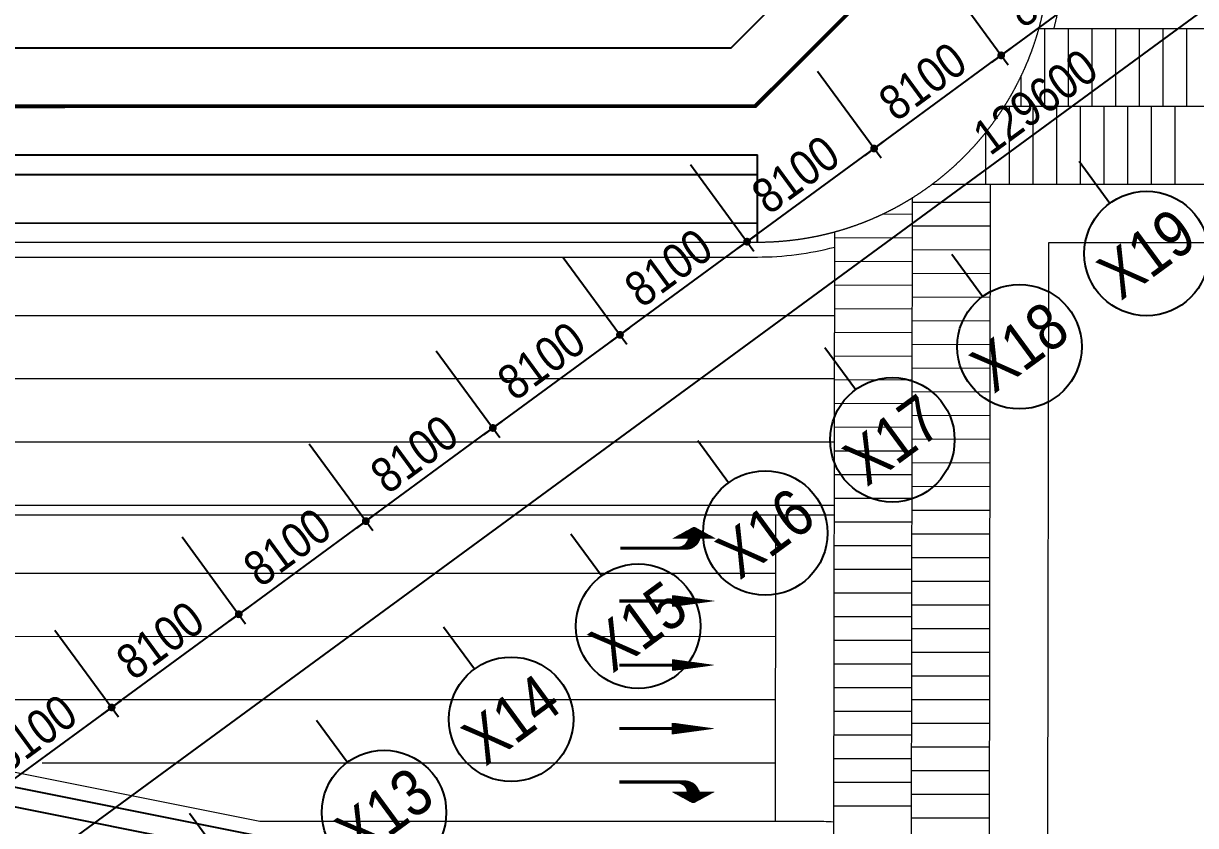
# Model space of a CAD drawing. Header units: millimetres. Extents: x 75184266 to 76346726, y -35850126 to -33679385.
# Drawn here: x 75510296 to 75570546, y -35039057 to -34997819 of the extents above; entities that cross this region are included whole.
import ezdxf
from ezdxf.enums import TextEntityAlignment as Align
from ezdxf.xclip import XClip

# ---------------------------------------------------------------- set-up
doc = ezdxf.new("R2010")
doc.units = ezdxf.units.MM
doc.header["$LTSCALE"] = 50
doc.header["$MEASUREMENT"] = 0
doc.header["$XCLIPFRAME"] = 2
doc.header["$PDMODE"] = 1
doc.header["$PDSIZE"] = -3
for name, pattern in [('PHANTOM2', [1.25, 0.625, -0.125, 0.125, -0.125, 0.125, -0.125]), ('XR-B1$0$XR-지하3층$0$HID1', [2.3, 1.5, -0.8]), ('XR-B1$0$XR-지하3층$0$PHANTOM2', [1.25, 0.625, -0.125, 0.125, -0.125, 0.125, -0.125]), ('XR-지하3층$0$ANYANG1', [11.5, 6, -1, 1, -1.5, 1, -1]), ('XR-지하3층$0$HID1', [2.3, 1.5, -0.8]), ('XR-지하3층$0$L2-2', [2.5, 1, -1.5]), ('XR-지하3층$0$PHANTOM2', [1.25, 0.625, -0.125, 0.125, -0.125, 0.125, -0.125])]:
    doc.linetypes.add(name, pattern=pattern)
doc.layers.get('0').update_dxf_attribs({"linetype": 'CONTINUOUS'})
doc.layers.get('Defpoints').update_dxf_attribs({"color": 51, "linetype": 'CONTINUOUS'})
for name, color, linetype in [('XR-B1$0$XR-지하3층$0$-L-land1', 6, 'CONTINUOUS'), ('XR-지하3층$0$-L-land1', 6, 'CONTINUOUS'), ('XR-지하3층$0$0MARK', 7, 'CONTINUOUS'), ('XR-지하3층$0$보도라인', 7, 'CONTINUOUS')]:
    doc.layers.add(name, color=color, linetype=linetype)
for name, color, linetype, plot in [('XR-B1$0$XR-지하3층$0$DEFPOINT', 142, 'CONTINUOUS', False), ('XR-지하3층$0$DEFPOINT', 142, 'CONTINUOUS', False), ('건축', 8, 'CONTINUOUS', False)]:
    doc.layers.add(name, color=color, linetype=linetype, plot=plot)
for name, color, linetype, lineweight in [('XR-지하3층$0$$-길가장자리선', 7, 'CONTINUOUS', 0), ('XR-지하3층$0$$-정지선', 6, 'CONTINUOUS', 0), ('XR-지하3층$0$$-중앙선', 7, 'CONTINUOUS', 0), ('XR-지하3층$0$$-차로분리', 7, 'CONTINUOUS', 0), ('XR-지하3층$0$$-횡단보도', 2, 'CONTINUOUS', 0), ('XR-지하3층$0$0_plan', 7, 'CONTINUOUS', 0), ('XR-지하3층$0$RP-횡단보도', 8, 'CONTINUOUS', 0)]:
    doc.layers.add(name, color=color, linetype=linetype, lineweight=lineweight)
doc.styles.add('XR-지하3층$0$20110829_평면도_면적조정$0$돋움', font='')
doc.styles.add('XR-지하3층$0$돋움', font='', dxfattribs={"width": 0.9})
doc.styles.get('XR-지하3층$0$20110829_평면도_면적조정$0$돋움').set_extended_font_data('Dotum')
doc.styles.get('XR-지하3층$0$돋움').set_extended_font_data('Dotum')
doc.dimstyles.new('XR-지하3층$0$20110829_평면도_면적조정$0$std_style', dxfattribs={"dimscale": 400, "dimtxt": 3, "dimasz": 1, "dimexe": 1.5, "dimexo": 2, "dimgap": 1, "dimtad": 1, "dimtoh": 1, "dimdec": 0, "dimzin": 0, "dimdsep": 46, "dimtxsty": 'XR-지하3층$0$돋움', "dimblk": 'XR-지하3층$0$20110829_평면도_면적조정$0$01420DDOT01', "dimblk1": 'XR-지하3층$0$20110829_평면도_면적조정$0$01420DDOT01', "dimblk2": 'XR-지하3층$0$20110829_평면도_면적조정$0$01420DDOT01', "dimcen": 2.5, "dimdle": 8, "dimclrd": 256, "dimclre": 256, "dimclrt": 256, "dimadec": 0, "dimazin": 0, "dimtfac": 1, "dimtdec": 0, "dimtix": 1, "dimtmove": 2, "dimatfit": 3, "dimldrblk": 'XR-지하3층$0$20110829_평면도_면적조정$0$_ClosedBlank', "dimfxl": 1, "dimtolj": 1, "dimtzin": 0, "dimlwd": -1, "dimlwe": -1, "dimarcsym": 0})

# ---------------------------------------------------------------- blocks, each defined once
blk = doc.blocks.new('XR-지하3층$0$20110829_평면도_면적조정$0$01420DDOT01')
blk.add_line((-1.5, 0), (1.5, 0))
at = {"const_width": 0.5}
blk.add_lwpolyline([(-0.25, 0, 1), (0.25, 0, 1)], format="xyb", close=True, dxfattribs=at)
blk = doc.blocks.new('*D202')
at = {"layer": 'Defpoints', "color": 0, "transparency": 16777216}
for p in [(75609430, -34956528, 0), (75615339, -34964587), (75504911, -35033156, 0)]:
    blk.add_point(p, dxfattribs=at)
at = {"layer": '건축'}
for p, q in [((75609903, -34957173), (75615694, -34965071)), ((75511142, -35040979), (75615016, -34964824)), ((75505384, -35033801), (75511174, -35041699))]:
    blk.add_line(p, q, dxfattribs=at)
at = {"layer": '건축', "xscale": 400, "yscale": 400, "zscale": 400}
for p, rotation in [((75615339, -34964587), 36.24693456144445), ((75510820, -35041215), 216.2469345614445)]:
    blk.add_blockref('XR-지하3층$0$20110829_평면도_면적조정$0$01420DDOT01', p, dxfattribs=dict(at, rotation=rotation))
at = {"layer": '건축', "insert": (75562310, -35001852), "char_height": 1800, "attachment_point": 5, "rotation": 36.24693, "style": 'XR-지하3층$0$돋움'}
blk.add_mtext('\\A1;129600', dxfattribs=at)
blk = doc.blocks.new('XR-지하3층$0$20110829_평면도_면적조정$0$_ClosedBlank')
at = {"color": 0, "linetype": 'ByBlock', "lineweight": -2}
for p, q in [((-1, 0.17), (0, 0)), ((-1, 0.17), (-1, -0.17)), ((0, 0), (-1, -0.17))]:
    blk.add_line(p, q, dxfattribs=at)
blk = doc.blocks.new('*D203')
at = {"layer": 'Defpoints', "color": 0, "transparency": 16777216}
for p in [(75511445, -35028365, 0), (75504912, -35033155, 0), (75514831, -35032984)]:
    blk.add_point(p, dxfattribs=at)
at = {"layer": '건축'}
for p, q in [((75511918, -35029011), (75515186, -35033468)), ((75508621, -35037537), (75514508, -35033220)), ((75505385, -35033800), (75508653, -35038257))]:
    blk.add_line(p, q, dxfattribs=at)
at = {"layer": '건축', "xscale": 400, "yscale": 400, "zscale": 400}
for p, rotation in [((75514831, -35032984), 36.24693456144445), ((75508298, -35037773), 216.2469345614445)]:
    blk.add_blockref('XR-지하3층$0$20110829_평면도_면적조정$0$01420DDOT01', p, dxfattribs=dict(at, rotation=rotation))
at = {"layer": '건축', "insert": (75510795, -35034329), "char_height": 1800, "attachment_point": 5, "rotation": 36.24693, "style": 'XR-지하3층$0$돋움'}
blk.add_mtext('\\A1;8100', dxfattribs=at)
blk = doc.blocks.new('*D204')
at = {"layer": 'Defpoints', "color": 0, "transparency": 16777216}
for p in [(75517977, -35023576, 0), (75511445, -35028365, 0), (75521363, -35028195)]:
    blk.add_point(p, dxfattribs=at)
at = {"layer": '건축'}
for p, q in [((75518450, -35024221), (75521718, -35028679)), ((75515153, -35032747), (75521041, -35028431)), ((75511918, -35029011), (75515186, -35033468))]:
    blk.add_line(p, q, dxfattribs=at)
at = {"layer": '건축', "xscale": 400, "yscale": 400, "zscale": 400}
for p, rotation in [((75521363, -35028195), 36.24693456144445), ((75514831, -35032984), 216.2469345614445)]:
    blk.add_blockref('XR-지하3층$0$20110829_평면도_면적조정$0$01420DDOT01', p, dxfattribs=dict(at, rotation=rotation))
at = {"layer": '건축', "insert": (75517328, -35029540), "char_height": 1800, "attachment_point": 5, "rotation": 36.24693, "style": 'XR-지하3층$0$돋움'}
blk.add_mtext('\\A1;8100', dxfattribs=at)
blk = doc.blocks.new('*D205')
at = {"layer": 'Defpoints', "color": 0, "transparency": 16777216}
for p in [(75524510, -35018787, 0), (75517977, -35023576, 0), (75527896, -35023405)]:
    blk.add_point(p, dxfattribs=at)
at = {"layer": '건축'}
for p, q in [((75524983, -35019432), (75528251, -35023889)), ((75521686, -35027958), (75527573, -35023642)), ((75518450, -35024221), (75521718, -35028679))]:
    blk.add_line(p, q, dxfattribs=at)
at = {"layer": '건축', "xscale": 400, "yscale": 400, "zscale": 400}
for p, rotation in [((75527896, -35023405), 36.24693456144445), ((75521363, -35028195), 216.2469345614445)]:
    blk.add_blockref('XR-지하3층$0$20110829_평면도_면적조정$0$01420DDOT01', p, dxfattribs=dict(at, rotation=rotation))
at = {"layer": '건축', "insert": (75523860, -35024751), "char_height": 1800, "attachment_point": 5, "rotation": 36.24693, "style": 'XR-지하3층$0$돋움'}
blk.add_mtext('\\A1;8100', dxfattribs=at)
blk = doc.blocks.new('*D206')
at = {"layer": 'Defpoints', "color": 0, "transparency": 16777216}
for p in [(75531041, -35013999, 0), (75524508, -35018788, 0), (75534427, -35018617)]:
    blk.add_point(p, dxfattribs=at)
at = {"layer": '건축'}
for p, q in [((75531514, -35014644), (75534781, -35019101)), ((75528217, -35023170), (75534104, -35018854)), ((75524981, -35019433), (75528249, -35023890))]:
    blk.add_line(p, q, dxfattribs=at)
at = {"layer": '건축', "xscale": 400, "yscale": 400, "zscale": 400}
for p, rotation in [((75534427, -35018617), 36.24693456144445), ((75527894, -35023407), 216.2469345614445)]:
    blk.add_blockref('XR-지하3층$0$20110829_평면도_면적조정$0$01420DDOT01', p, dxfattribs=dict(at, rotation=rotation))
at = {"layer": '건축', "insert": (75530391, -35019963), "char_height": 1800, "attachment_point": 5, "rotation": 36.24693, "style": 'XR-지하3층$0$돋움'}
blk.add_mtext('\\A1;8100', dxfattribs=at)
blk = doc.blocks.new('*D207')
at = {"layer": 'Defpoints', "color": 0, "transparency": 16777216}
for p in [(75537573, -35009210, 0), (75531041, -35013999, 0), (75540959, -35013828)]:
    blk.add_point(p, dxfattribs=at)
at = {"layer": '건축'}
for p, q in [((75538046, -35009855), (75541314, -35014312)), ((75534749, -35018381), (75540636, -35014065)), ((75531514, -35014644), (75534781, -35019101))]:
    blk.add_line(p, q, dxfattribs=at)
at = {"layer": '건축', "xscale": 400, "yscale": 400, "zscale": 400}
for p, rotation in [((75540959, -35013828), 36.24693456144445), ((75534427, -35018617), 216.2469345614445)]:
    blk.add_blockref('XR-지하3층$0$20110829_평면도_면적조정$0$01420DDOT01', p, dxfattribs=dict(at, rotation=rotation))
at = {"layer": '건축', "insert": (75536923, -35015173), "char_height": 1800, "attachment_point": 5, "rotation": 36.24693, "style": 'XR-지하3층$0$돋움'}
blk.add_mtext('\\A1;8100', dxfattribs=at)
blk = doc.blocks.new('*D208')
at = {"layer": 'Defpoints', "color": 0, "transparency": 16777216}
for p in [(75544105, -35004420, 0), (75537573, -35009210, 0), (75547492, -35009039)]:
    blk.add_point(p, dxfattribs=at)
at = {"layer": '건축'}
for p, q in [((75544578, -35005065), (75547846, -35009523)), ((75541282, -35013592), (75547169, -35009275)), ((75538046, -35009855), (75541314, -35014312))]:
    blk.add_line(p, q, dxfattribs=at)
at = {"layer": '건축', "xscale": 400, "yscale": 400, "zscale": 400}
for p, rotation in [((75547492, -35009039), 36.24693456144445), ((75540959, -35013828), 216.2469345614445)]:
    blk.add_blockref('XR-지하3층$0$20110829_평면도_면적조정$0$01420DDOT01', p, dxfattribs=dict(at, rotation=rotation))
at = {"layer": '건축', "insert": (75543456, -35010384), "char_height": 1800, "attachment_point": 5, "rotation": 36.24693, "style": 'XR-지하3층$0$돋움'}
blk.add_mtext('\\A1;8100', dxfattribs=at)
blk = doc.blocks.new('*D209')
at = {"layer": 'Defpoints', "color": 0, "transparency": 16777216}
for p in [(75550638, -34999631, 0), (75544105, -35004420, 0), (75554024, -35004250)]:
    blk.add_point(p, dxfattribs=at)
at = {"layer": '건축'}
for p, q in [((75551111, -35000276), (75554379, -35004733)), ((75547814, -35008802), (75553701, -35004486)), ((75544578, -35005065), (75547846, -35009523))]:
    blk.add_line(p, q, dxfattribs=at)
at = {"layer": '건축', "xscale": 400, "yscale": 400, "zscale": 400}
for p, rotation in [((75554024, -35004250), 36.24693456144445), ((75547492, -35009039), 216.2469345614445)]:
    blk.add_blockref('XR-지하3층$0$20110829_평면도_면적조정$0$01420DDOT01', p, dxfattribs=dict(at, rotation=rotation))
at = {"layer": '건축', "insert": (75549988, -35005595), "char_height": 1800, "attachment_point": 5, "rotation": 36.24693, "style": 'XR-지하3층$0$돋움'}
blk.add_mtext('\\A1;8100', dxfattribs=at)
blk = doc.blocks.new('*D210')
at = {"layer": 'Defpoints', "color": 0, "transparency": 16777216}
for p in [(75557170, -34994842, 0), (75550638, -34999631, 0), (75560556, -34999460)]:
    blk.add_point(p, dxfattribs=at)
at = {"layer": '건축'}
for p, q in [((75557643, -34995487), (75560911, -34999944)), ((75551111, -35000276), (75554379, -35004733)), ((75554347, -35004013), (75560234, -34999697))]:
    blk.add_line(p, q, dxfattribs=at)
at = {"layer": '건축', "xscale": 400, "yscale": 400, "zscale": 400}
for p, rotation in [((75560556, -34999460), 36.24693456144445), ((75554024, -35004250), 216.2469345614445)]:
    blk.add_blockref('XR-지하3층$0$20110829_평면도_면적조정$0$01420DDOT01', p, dxfattribs=dict(at, rotation=rotation))
at = {"layer": '건축', "insert": (75556521, -35000805), "char_height": 1800, "attachment_point": 5, "rotation": 36.24693, "style": 'XR-지하3층$0$돋움'}
blk.add_mtext('\\A1;8100', dxfattribs=at)
blk = doc.blocks.new('*D211')
at = {"layer": 'Defpoints', "color": 0, "transparency": 16777216}
for p in [(75563703, -34990052, 0), (75557170, -34994842, 0), (75567089, -34994671)]:
    blk.add_point(p, dxfattribs=at)
at = {"layer": '건축'}
for p, q in [((75564176, -34990698), (75567444, -34995155)), ((75560879, -34999224), (75566766, -34994908)), ((75557643, -34995487), (75560911, -34999944))]:
    blk.add_line(p, q, dxfattribs=at)
at = {"layer": '건축', "xscale": 400, "yscale": 400, "zscale": 400}
for p, rotation in [((75567089, -34994671), 36.24693456144445), ((75560556, -34999460), 216.2469345614445)]:
    blk.add_blockref('XR-지하3층$0$20110829_평면도_면적조정$0$01420DDOT01', p, dxfattribs=dict(at, rotation=rotation))
at = {"layer": '건축', "insert": (75563053, -34996016), "char_height": 1800, "attachment_point": 5, "rotation": 36.24693, "style": 'XR-지하3층$0$돋움'}
blk.add_mtext('\\A1;8100', dxfattribs=at)
blk = doc.blocks.new('11111111')
at = {"layer": 'XR-B1$0$XR-지하3층$0$-L-land1', "color": 1, "linetype": 'XR-B1$0$XR-지하3층$0$PHANTOM2', "ltscale": 200, "true_color": 0xfb0404}
blk.add_lwpolyline([(77063562, -34333155), (77066587, -34318155), (77066649, -34281009), (77069707, -34246009), (77069739, -34226894), (76980173, -34220244), (76854435, -34210909, -0.115118), (76806437, -34235824), (76800088, -34243550), (76796571, -34369510), (76803542, -34376679), (76934489, -34376677), (76959481, -34372677), (76989487, -34372677), (77004494, -34373677), (77052897, -34373675), (77063512, -34363078)], format="xyb", close=True, dxfattribs=at)
at = {"layer": 'XR-B1$0$XR-지하3층$0$DEFPOINT', "linetype": 'XR-B1$0$XR-지하3층$0$HID1', "ltscale": 50}
blk.add_lwpolyline([(77060562, -34332853), (77063587, -34317853), (77063649, -34280876), (77066707, -34245876), (77066734, -34229679), (76979951, -34223236), (76855438, -34213992, -0.110486), (76808135, -34238483), (76803058, -34244661), (76799605, -34368327), (76804810, -34373679), (76934251, -34373677), (76959243, -34369677), (76989587, -34369677), (77004594, -34370677), (77051655, -34370675), (77060514, -34361831)], format="xyb", close=True, dxfattribs=at)
blk = doc.blocks.new('*X46')
at = {"color": 0}
for p, q in [((812.4, 943.1), (817.7, 943.1)), ((812.6, 945), (817.4, 945)), ((812.9, 946.9), (817.2, 946.9)), ((813.1, 948.8), (816.9, 948.8)), ((813.4, 950.6), (816.7, 950.6)), ((813.6, 952.5), (816.4, 952.5)), ((813.9, 954.4), (816.2, 954.4)), ((814.2, 956.2), (815.9, 956.2)), ((814.4, 958.1), (815.7, 958.1)), ((814.7, 960), (815.4, 960)), ((814.9, 961.9), (815.1, 961.9)), ((803.7, 879.4), (826.4, 879.4)), ((803.9, 881.2), (826.1, 881.2)), ((804.2, 883.1), (825.9, 883.1)), ((804.4, 885), (825.6, 885)), ((804.7, 886.9), (825.4, 886.9)), ((804.9, 888.8), (825.1, 888.8)), ((805.2, 890.6), (824.9, 890.6)), ((805.5, 892.5), (824.6, 892.5)), ((805.7, 894.4), (824.3, 894.4)), ((806, 896.2), (824.1, 896.2)), ((806.2, 898.1), (823.8, 898.1)), ((806.5, 900), (823.6, 900)), ((806.7, 901.9), (823.3, 901.9)), ((807, 903.8), (823.1, 903.8)), ((807.2, 905.6), (822.8, 905.6)), ((807.5, 907.5), (822.6, 907.5)), ((807.8, 909.4), (822.3, 909.4)), ((808, 911.2), (822, 911.2)), ((808.3, 913.1), (821.8, 913.1)), ((808.5, 915), (821.5, 915)), ((808.8, 916.9), (821.3, 916.9)), ((809, 918.8), (821, 918.8)), ((809.3, 920.6), (820.8, 920.6)), ((809.5, 922.5), (820.5, 922.5)), ((809.8, 924.4), (820.3, 924.4)), ((810.1, 926.2), (820, 926.2)), ((810.3, 928.1), (819.7, 928.1)), ((810.6, 930), (819.5, 930)), ((810.8, 931.9), (819.2, 931.9)), ((811.1, 933.8), (819, 933.8)), ((811.3, 935.6), (818.7, 935.6)), ((811.6, 937.5), (818.5, 937.5)), ((811.9, 939.4), (818.2, 939.4)), ((812.1, 941.2), (818, 941.2)), ((795.2, 817.5), (834.8, 817.5)), ((795.5, 819.4), (834.6, 819.4)), ((795.7, 821.2), (834.3, 821.2)), ((796, 823.1), (834.1, 823.1)), ((796.3, 825), (833.8, 825)), ((796.5, 826.9), (833.6, 826.9)), ((796.8, 828.7), (833.3, 828.7)), ((797, 830.6), (833, 830.6)), ((797.3, 832.5), (832.8, 832.5)), ((797.5, 834.4), (832.5, 834.4)), ((797.8, 836.2), (832.3, 836.2)), ((798, 838.1), (832, 838.1)), ((798.3, 840), (831.8, 840)), ((798.6, 841.9), (831.5, 841.9)), ((798.8, 843.8), (831.3, 843.8)), ((799.1, 845.6), (831, 845.6)), ((799.3, 847.5), (830.7, 847.5)), ((799.6, 849.4), (830.5, 849.4)), ((799.8, 851.2), (830.2, 851.2)), ((800.1, 853.1), (830, 853.1)), ((800.3, 855), (829.7, 855)), ((800.6, 856.9), (829.5, 856.9)), ((800.9, 858.8), (829.2, 858.8)), ((801.1, 860.6), (829, 860.6)), ((801.4, 862.5), (828.7, 862.5)), ((801.6, 864.4), (828.4, 864.4)), ((801.9, 866.2), (828.2, 866.2)), ((802.1, 868.1), (827.9, 868.1)), ((802.4, 870), (827.7, 870)), ((802.6, 871.9), (827.4, 871.9)), ((802.9, 873.8), (827.2, 873.8)), ((803.2, 875.6), (826.9, 875.6)), ((803.4, 877.5), (826.7, 877.5)), ((786.5, 753.8), (843.5, 753.8)), ((786.8, 755.6), (843.3, 755.6)), ((787, 757.5), (843, 757.5)), ((787.3, 759.4), (842.8, 759.4)), ((787.6, 761.2), (842.5, 761.2)), ((787.8, 763.1), (842.2, 763.1)), ((788.1, 765), (842, 765)), ((788.3, 766.9), (841.7, 766.9)), ((788.6, 768.8), (841.5, 768.8)), ((788.8, 770.6), (841.2, 770.6)), ((789.1, 772.5), (841, 772.5)), ((789.4, 774.4), (840.7, 774.4)), ((789.6, 776.2), (840.5, 776.2)), ((789.9, 778.1), (840.2, 778.1)), ((790.1, 780), (839.9, 780)), ((790.4, 781.9), (839.7, 781.9)), ((790.6, 783.8), (839.4, 783.8)), ((790.9, 785.6), (839.2, 785.6)), ((791.1, 787.5), (838.9, 787.5)), ((791.4, 789.4), (838.7, 789.4)), ((791.7, 791.2), (838.4, 791.2)), ((791.9, 793.1), (838.2, 793.1)), ((792.2, 795), (837.9, 795)), ((792.4, 796.9), (837.6, 796.9)), ((792.7, 798.7), (837.4, 798.7)), ((792.9, 800.6), (837.1, 800.6)), ((793.2, 802.5), (836.9, 802.5)), ((793.4, 804.4), (836.6, 804.4)), ((793.7, 806.2), (836.4, 806.2)), ((794, 808.1), (836.1, 808.1)), ((794.2, 810), (835.9, 810)), ((794.5, 811.9), (835.6, 811.9)), ((794.7, 813.7), (835.3, 813.7)), ((795, 815.6), (835.1, 815.6)), ((785.3, 744.4), (844.8, 744.4)), ((785.5, 746.2), (844.5, 746.2)), ((785.8, 748.1), (844.3, 748.1)), ((786, 750), (844, 750)), ((786.3, 751.9), (843.8, 751.9)), ((807.5, 742.5), (822.5, 742.5)), ((807.5, 740.6), (822.5, 740.6)), ((807.5, 738.8), (822.5, 738.8)), ((807.5, 736.9), (822.5, 736.9)), ((807.5, 735), (822.5, 735)), ((807.5, 733.1), (822.5, 733.1)), ((807.5, 731.2), (822.5, 731.2)), ((807.5, 729.4), (822.5, 729.4)), ((807.5, 727.5), (822.5, 727.5)), ((807.5, 725.6), (822.5, 725.6)), ((807.5, 723.7), (822.5, 723.7)), ((807.5, 721.9), (822.5, 721.9)), ((807.5, 720), (822.5, 720)), ((807.5, 718.1), (822.5, 718.1)), ((807.5, 716.2), (822.5, 716.2)), ((807.5, 714.4), (822.5, 714.4)), ((807.5, 712.5), (822.5, 712.5)), ((807.5, 710.6), (822.5, 710.6)), ((807.5, 708.8), (822.5, 708.8)), ((807.5, 706.9), (822.5, 706.9)), ((807.5, 705), (822.5, 705)), ((807.5, 703.1), (822.5, 703.1)), ((807.5, 701.2), (822.5, 701.2)), ((807.5, 699.4), (822.5, 699.4)), ((807.5, 697.5), (822.5, 697.5)), ((807.5, 695.6), (822.5, 695.6)), ((807.5, 693.8), (822.5, 693.8)), ((807.5, 691.9), (822.5, 691.9)), ((807.5, 690), (822.5, 690)), ((807.5, 688.1), (822.5, 688.1)), ((807.5, 686.2), (822.5, 686.2)), ((807.5, 684.4), (822.5, 684.4)), ((807.5, 682.5), (822.5, 682.5)), ((807.5, 680.6), (822.5, 680.6)), ((807.5, 678.8), (822.5, 678.8)), ((807.5, 676.9), (822.5, 676.9)), ((807.5, 675), (822.5, 675)), ((807.5, 673.1), (822.5, 673.1)), ((807.5, 671.2), (822.5, 671.2)), ((807.5, 669.4), (822.5, 669.4)), ((807.5, 667.5), (822.5, 667.5)), ((807.5, 665.6), (822.5, 665.6)), ((807.5, 663.8), (822.5, 663.8)), ((807.5, 661.9), (822.5, 661.9)), ((807.5, 660), (822.5, 660)), ((807.5, 658.1), (822.5, 658.1)), ((807.5, 656.2), (822.5, 656.2)), ((807.5, 654.4), (822.5, 654.4)), ((807.5, 652.5), (822.5, 652.5)), ((807.5, 650.6), (822.5, 650.6)), ((807.5, 648.7), (822.5, 648.7)), ((807.5, 646.9), (822.5, 646.9)), ((807.5, 645), (822.5, 645)), ((807.5, 643.1), (822.5, 643.1)), ((807.5, 641.2), (822.5, 641.2)), ((807.5, 639.4), (822.5, 639.4)), ((807.5, 637.5), (822.5, 637.5)), ((807.5, 635.6), (822.5, 635.6)), ((807.5, 633.8), (822.5, 633.8)), ((807.5, 631.9), (822.5, 631.9)), ((807.5, 630), (822.5, 630)), ((807.5, 628.1), (822.5, 628.1)), ((807.5, 626.2), (822.5, 626.2)), ((807.5, 624.4), (822.5, 624.4)), ((807.5, 622.5), (822.5, 622.5)), ((807.5, 620.6), (822.5, 620.6)), ((807.5, 618.8), (822.5, 618.8)), ((807.5, 616.9), (822.5, 616.9)), ((807.5, 615), (822.5, 615)), ((807.5, 613.1), (822.5, 613.1)), ((807.5, 611.2), (822.5, 611.2)), ((807.5, 609.4), (822.5, 609.4)), ((807.5, 607.5), (822.5, 607.5)), ((807.5, 605.6), (822.5, 605.6)), ((807.5, 603.8), (822.5, 603.8)), ((807.5, 601.9), (822.5, 601.9)), ((807.5, 600), (822.5, 600)), ((807.5, 598.1), (822.5, 598.1)), ((807.5, 596.2), (822.5, 596.2)), ((807.5, 594.4), (822.5, 594.4)), ((807.5, 592.5), (822.5, 592.5)), ((807.5, 590.6), (822.5, 590.6)), ((807.5, 588.8), (822.5, 588.8)), ((807.5, 586.9), (822.5, 586.9)), ((807.5, 585), (822.5, 585)), ((807.5, 583.1), (822.5, 583.1)), ((807.5, 581.2), (822.5, 581.2)), ((807.5, 579.4), (822.5, 579.4)), ((807.5, 577.5), (822.5, 577.5)), ((807.5, 575.6), (822.5, 575.6)), ((807.5, 573.7), (822.5, 573.7)), ((807.5, 571.9), (822.5, 571.9)), ((807.5, 570), (822.5, 570)), ((807.5, 568.1), (822.5, 568.1)), ((807.5, 566.2), (822.5, 566.2)), ((807.5, 564.4), (822.5, 564.4)), ((807.5, 562.5), (822.5, 562.5)), ((807.5, 560.6), (822.5, 560.6)), ((807.5, 558.8), (822.5, 558.8)), ((807.5, 556.9), (822.5, 556.9)), ((807.5, 555), (822.5, 555)), ((807.5, 553.1), (822.5, 553.1)), ((807.5, 551.2), (822.5, 551.2)), ((807.5, 549.4), (822.5, 549.4)), ((807.5, 547.5), (822.5, 547.5)), ((807.5, 545.6), (822.5, 545.6)), ((807.5, 543.8), (822.5, 543.8)), ((807.5, 541.9), (822.5, 541.9)), ((807.5, 540), (822.5, 540)), ((807.5, 538.1), (822.5, 538.1)), ((807.5, 536.2), (822.5, 536.2)), ((807.5, 534.4), (822.5, 534.4)), ((807.5, 532.5), (822.5, 532.5)), ((807.5, 530.6), (822.5, 530.6)), ((807.5, 528.8), (822.5, 528.8)), ((807.5, 526.9), (822.5, 526.9)), ((807.5, 525), (822.5, 525)), ((807.5, 523.1), (822.5, 523.1)), ((807.5, 521.2), (822.5, 521.2)), ((807.5, 519.4), (822.5, 519.4)), ((807.5, 517.5), (822.5, 517.5)), ((807.5, 515.6), (822.5, 515.6)), ((807.5, 513.8), (822.5, 513.8)), ((807.5, 511.9), (822.5, 511.9)), ((807.5, 510), (822.5, 510)), ((807.5, 508.1), (822.5, 508.1)), ((807.5, 506.2), (822.5, 506.2)), ((807.5, 504.4), (822.5, 504.4)), ((807.5, 502.5), (822.5, 502.5)), ((807.5, 500.6), (822.5, 500.6)), ((807.5, 498.7), (822.5, 498.7)), ((807.5, 496.9), (822.5, 496.9)), ((807.5, 495), (822.5, 495)), ((807.5, 493.1), (822.5, 493.1)), ((807.5, 491.2), (822.5, 491.2)), ((807.5, 489.4), (822.5, 489.4)), ((807.5, 487.5), (822.5, 487.5)), ((807.5, 485.6), (822.5, 485.6)), ((807.5, 483.8), (822.5, 483.8)), ((807.5, 481.9), (822.5, 481.9)), ((807.5, 480), (822.5, 480)), ((807.5, 478.1), (822.5, 478.1)), ((807.5, 476.2), (822.5, 476.2)), ((807.5, 474.4), (822.5, 474.4)), ((807.5, 472.5), (822.5, 472.5)), ((807.5, 470.6), (822.5, 470.6)), ((807.5, 468.8), (822.5, 468.8)), ((807.5, 466.9), (822.5, 466.9)), ((807.5, 465), (822.5, 465)), ((807.5, 463.1), (822.5, 463.1))]:
    blk.add_line(p, q, dxfattribs=at)
blk = doc.blocks.new('*X48')
at = {"color": 0}
for p, q in [((1263.5, 961.9), (1264, 961.9)), ((1263.5, 960), (1265, 960)), ((1263.5, 958.1), (1266, 958.1)), ((1263.5, 956.2), (1267.1, 956.2)), ((1263.5, 954.4), (1268.1, 954.4)), ((1263.5, 952.5), (1269.1, 952.5)), ((1263.5, 950.6), (1270.1, 950.6)), ((1263.5, 948.8), (1271.1, 948.8)), ((1263.5, 946.9), (1272.2, 946.9)), ((1263.5, 945), (1273.2, 945)), ((1263.5, 943.1), (1274.2, 943.1)), ((1253.8, 879.4), (1309, 879.4)), ((1258.8, 881.2), (1308, 881.2)), ((1263.5, 941.2), (1275.2, 941.2)), ((1263.5, 939.4), (1276.3, 939.4)), ((1263.5, 937.5), (1277.3, 937.5)), ((1263.5, 935.6), (1278.3, 935.6)), ((1263.5, 933.8), (1279.3, 933.8)), ((1263.5, 931.9), (1280.4, 931.9)), ((1263.5, 930), (1281.4, 930)), ((1263.5, 928.1), (1282.4, 928.1)), ((1263.5, 926.2), (1283.4, 926.2)), ((1263.5, 924.4), (1284.4, 924.4)), ((1263.5, 922.5), (1285.5, 922.5)), ((1263.5, 920.6), (1286.5, 920.6)), ((1263.5, 918.8), (1287.5, 918.8)), ((1263.5, 916.9), (1288.5, 916.9)), ((1263.5, 915), (1289.6, 915)), ((1263.5, 913.1), (1290.6, 913.1)), ((1263.5, 911.2), (1291.6, 911.2)), ((1263.5, 909.4), (1292.6, 909.4)), ((1263.5, 907.5), (1293.6, 907.5)), ((1263.5, 905.6), (1294.7, 905.6)), ((1263.5, 903.8), (1295.7, 903.8)), ((1263.5, 901.9), (1296.7, 901.9)), ((1263.5, 900), (1297.7, 900)), ((1263.5, 898.1), (1298.8, 898.1)), ((1263.5, 896.2), (1299.8, 896.2)), ((1263.5, 894.4), (1300.8, 894.4)), ((1263.5, 892.5), (1301.8, 892.5)), ((1263.5, 890.6), (1302.9, 890.6)), ((1263.5, 888.8), (1303.9, 888.8)), ((1263.5, 886.9), (1304.9, 886.9)), ((1263.5, 885), (1305.9, 885)), ((1263.5, 883.1), (1306.9, 883.1)), ((1204.7, 817.5), (1245.9, 817.5)), ((1205, 819.4), (1250, 819.4)), ((1205.4, 821.2), (1255.7, 821.2)), ((1205.8, 823.1), (1307.4, 823.1)), ((1206.3, 825), (1308.4, 825)), ((1206.8, 826.9), (1309.4, 826.9)), ((1207.4, 828.7), (1310.5, 828.7)), ((1208, 830.6), (1311.5, 830.6)), ((1208.7, 832.5), (1312.5, 832.5)), ((1209.4, 834.4), (1313.5, 834.4)), ((1210.2, 836.2), (1314.6, 836.2)), ((1211, 838.1), (1315.6, 838.1)), ((1211.9, 840), (1316.6, 840)), ((1212.9, 841.9), (1317.6, 841.9)), ((1213.9, 843.8), (1318.6, 843.8)), ((1214.9, 845.6), (1319.7, 845.6)), ((1216.1, 847.5), (1320.7, 847.5)), ((1217.3, 849.4), (1321.7, 849.4)), ((1218.6, 851.2), (1322.7, 851.2)), ((1220, 853.1), (1323.3, 853.1)), ((1221.4, 855), (1322.3, 855)), ((1223, 856.9), (1321.3, 856.9)), ((1224.6, 858.8), (1320.2, 858.8)), ((1226.4, 860.6), (1319.2, 860.6)), ((1228.2, 862.5), (1318.2, 862.5)), ((1230.2, 864.4), (1317.2, 864.4)), ((1232.4, 866.2), (1316.1, 866.2)), ((1234.7, 868.1), (1315.1, 868.1)), ((1237.1, 870), (1314.1, 870)), ((1239.8, 871.9), (1313.1, 871.9)), ((1242.8, 873.8), (1312.1, 873.8)), ((1246, 875.6), (1311, 875.6)), ((1249.7, 877.5), (1310, 877.5)), ((1263.5, 821.2), (1306.4, 821.2)), ((1263.5, 819.4), (1305.4, 819.4)), ((1263.5, 817.5), (1304.3, 817.5)), ((1203.5, 804.4), (1229.7, 804.4)), ((1203.5, 802.5), (1228.3, 802.5)), ((1203.5, 800.6), (1226.9, 800.6)), ((1203.5, 798.7), (1225.8, 798.7)), ((1203.5, 796.9), (1224.7, 796.9)), ((1203.5, 795), (1223.7, 795)), ((1203.5, 793.1), (1222.8, 793.1)), ((1203.5, 791.2), (1222, 791.2)), ((1203.5, 789.4), (1221.3, 789.4)), ((1203.5, 787.5), (1220.7, 787.5)), ((1203.5, 785.6), (1220.2, 785.6)), ((1203.5, 783.8), (1219.7, 783.8)), ((1203.5, 781.9), (1219.4, 781.9)), ((1203.5, 780), (1219, 780)), ((1203.5, 778.1), (1218.8, 778.1)), ((1203.5, 776.2), (1218.7, 776.2)), ((1203.5, 774.4), (1218.6, 774.4)), ((1203.5, 772.5), (1218.5, 772.5)), ((1203.5, 770.6), (1218.5, 770.6)), ((1203.5, 768.8), (1218.5, 768.8)), ((1203.5, 766.9), (1218.5, 766.9)), ((1203.5, 765), (1218.5, 765)), ((1203.5, 763.1), (1218.5, 763.1)), ((1203.5, 761.2), (1218.5, 761.2)), ((1203.5, 759.4), (1218.5, 759.4)), ((1203.5, 757.5), (1218.5, 757.5)), ((1203.5, 755.6), (1218.5, 755.6)), ((1203.5, 753.8), (1218.5, 753.8)), ((1203.6, 808.1), (1233.1, 808.1)), ((1203.6, 806.2), (1231.3, 806.2)), ((1203.7, 810), (1235, 810)), ((1203.9, 811.9), (1237.2, 811.9)), ((1204.1, 813.7), (1239.7, 813.7)), ((1204.4, 815.6), (1242.5, 815.6)), ((1263.5, 815.6), (1303.3, 815.6)), ((1263.5, 813.7), (1302.3, 813.7)), ((1263.5, 811.9), (1301.3, 811.9)), ((1263.5, 810), (1300.2, 810)), ((1263.5, 808.1), (1299.2, 808.1)), ((1263.5, 806.2), (1298.2, 806.2)), ((1263.5, 804.4), (1297.2, 804.4)), ((1263.5, 802.5), (1296.1, 802.5)), ((1263.5, 800.6), (1295.1, 800.6)), ((1263.5, 798.7), (1294.1, 798.7)), ((1263.5, 796.9), (1293.1, 796.9)), ((1263.5, 795), (1292.1, 795)), ((1263.5, 793.1), (1291, 793.1)), ((1263.5, 791.2), (1290, 791.2)), ((1263.5, 789.4), (1289, 789.4)), ((1263.5, 787.5), (1288, 787.5)), ((1263.5, 785.6), (1286.9, 785.6)), ((1263.5, 783.8), (1285.9, 783.8)), ((1263.5, 781.9), (1284.9, 781.9)), ((1263.5, 780), (1283.9, 780)), ((1263.5, 778.1), (1282.9, 778.1)), ((1263.5, 776.2), (1281.8, 776.2)), ((1263.5, 774.4), (1280.8, 774.4)), ((1263.5, 772.5), (1279.8, 772.5)), ((1263.5, 770.6), (1278.8, 770.6)), ((1263.5, 768.8), (1277.7, 768.8)), ((1263.5, 766.9), (1276.7, 766.9)), ((1263.5, 765), (1275.7, 765)), ((1263.5, 763.1), (1274.7, 763.1)), ((1263.5, 761.2), (1273.6, 761.2)), ((1263.5, 759.4), (1272.6, 759.4)), ((1263.5, 757.5), (1271.6, 757.5)), ((1263.5, 755.6), (1270.6, 755.6)), ((1263.5, 753.8), (1269.6, 753.8)), ((1203.5, 751.9), (1218.5, 751.9)), ((1203.5, 750), (1218.5, 750)), ((1203.5, 748.1), (1218.5, 748.1)), ((1203.5, 746.2), (1218.5, 746.2)), ((1203.5, 744.4), (1218.5, 744.4)), ((1203.5, 742.5), (1218.5, 742.5)), ((1203.5, 740.6), (1218.5, 740.6)), ((1203.5, 738.8), (1218.5, 738.8)), ((1203.5, 736.9), (1218.5, 736.9)), ((1203.5, 735), (1218.5, 735)), ((1203.5, 733.1), (1218.5, 733.1)), ((1203.5, 731.2), (1218.5, 731.2)), ((1203.5, 729.4), (1218.5, 729.4)), ((1203.5, 727.5), (1218.5, 727.5)), ((1203.5, 725.6), (1218.5, 725.6)), ((1203.5, 723.7), (1218.5, 723.7)), ((1203.5, 721.9), (1218.5, 721.9)), ((1203.5, 720), (1218.5, 720)), ((1203.5, 718.1), (1218.5, 718.1)), ((1203.5, 716.2), (1218.5, 716.2)), ((1203.5, 714.4), (1218.5, 714.4)), ((1203.5, 712.5), (1218.5, 712.5)), ((1203.5, 710.6), (1218.5, 710.6)), ((1203.5, 708.8), (1218.5, 708.8)), ((1203.5, 706.9), (1218.5, 706.9)), ((1203.5, 705), (1218.5, 705)), ((1203.5, 703.1), (1218.5, 703.1)), ((1203.5, 701.2), (1218.5, 701.2)), ((1203.5, 699.4), (1218.5, 699.4)), ((1203.5, 697.5), (1218.5, 697.5)), ((1203.5, 695.6), (1218.5, 695.6)), ((1203.5, 693.8), (1218.5, 693.8)), ((1203.5, 691.9), (1218.5, 691.9)), ((1263.5, 751.9), (1268.5, 751.9)), ((1263.5, 750), (1267.5, 750)), ((1263.5, 748.1), (1266.5, 748.1)), ((1263.5, 746.2), (1265.5, 746.2)), ((1263.5, 744.4), (1264.4, 744.4)), ((1203.5, 690), (1218.5, 690)), ((1203.5, 688.1), (1218.5, 688.1)), ((1203.5, 686.2), (1218.5, 686.2)), ((1203.5, 684.4), (1218.5, 684.4)), ((1203.5, 682.5), (1218.5, 682.5)), ((1203.5, 680.6), (1218.5, 680.6)), ((1203.5, 678.8), (1218.5, 678.8)), ((1203.5, 676.9), (1218.5, 676.9)), ((1203.5, 675), (1218.5, 675)), ((1203.5, 673.1), (1218.5, 673.1)), ((1203.5, 671.2), (1218.5, 671.2)), ((1203.5, 669.4), (1218.5, 669.4)), ((1203.5, 667.5), (1218.5, 667.5)), ((1203.5, 665.6), (1218.5, 665.6)), ((1203.5, 663.8), (1218.5, 663.8)), ((1203.5, 661.9), (1218.5, 661.9)), ((1203.5, 660), (1218.5, 660)), ((1203.5, 658.1), (1218.5, 658.1)), ((1203.5, 656.2), (1218.5, 656.2)), ((1203.5, 654.4), (1218.5, 654.4)), ((1203.5, 652.5), (1218.5, 652.5)), ((1203.5, 650.6), (1218.5, 650.6)), ((1203.5, 648.7), (1218.5, 648.7)), ((1203.5, 646.9), (1218.5, 646.9)), ((1203.5, 645), (1218.5, 645)), ((1203.5, 643.1), (1218.5, 643.1)), ((1203.5, 641.2), (1218.5, 641.2)), ((1203.5, 639.4), (1218.5, 639.4)), ((1203.5, 637.5), (1218.5, 637.5)), ((1203.5, 635.6), (1218.5, 635.6)), ((1203.5, 633.8), (1218.5, 633.8)), ((1203.5, 631.9), (1218.5, 631.9)), ((1203.5, 630), (1218.5, 630)), ((1203.5, 628.1), (1218.5, 628.1)), ((1203.5, 626.2), (1218.5, 626.2)), ((1203.5, 624.4), (1218.5, 624.4)), ((1203.5, 622.5), (1218.5, 622.5)), ((1203.5, 620.6), (1218.5, 620.6)), ((1203.5, 618.8), (1218.5, 618.8)), ((1203.5, 616.9), (1218.5, 616.9)), ((1203.5, 615), (1218.5, 615)), ((1203.5, 613.1), (1218.5, 613.1)), ((1203.5, 611.2), (1218.5, 611.2)), ((1203.5, 609.4), (1218.5, 609.4)), ((1203.5, 607.5), (1218.5, 607.5)), ((1203.5, 605.6), (1218.5, 605.6)), ((1203.5, 603.8), (1218.5, 603.8)), ((1203.5, 601.9), (1218.5, 601.9)), ((1203.5, 600), (1218.5, 600)), ((1203.5, 598.1), (1218.5, 598.1)), ((1203.5, 596.2), (1218.5, 596.2)), ((1203.5, 594.4), (1218.5, 594.4)), ((1203.5, 592.5), (1218.5, 592.5)), ((1203.5, 590.6), (1218.5, 590.6)), ((1203.5, 588.8), (1218.5, 588.8)), ((1203.5, 586.9), (1218.5, 586.9)), ((1203.5, 585), (1218.5, 585)), ((1203.5, 583.1), (1218.5, 583.1)), ((1203.5, 581.2), (1218.5, 581.2)), ((1203.5, 579.4), (1218.5, 579.4)), ((1203.5, 577.5), (1218.5, 577.5)), ((1203.5, 575.6), (1218.5, 575.6)), ((1203.5, 573.7), (1218.5, 573.7)), ((1203.5, 571.9), (1218.5, 571.9)), ((1203.5, 570), (1218.5, 570)), ((1203.5, 568.1), (1218.5, 568.1)), ((1203.5, 566.2), (1218.5, 566.2)), ((1203.5, 564.4), (1218.5, 564.4)), ((1203.5, 562.5), (1218.5, 562.5)), ((1203.5, 560.6), (1218.5, 560.6)), ((1203.5, 558.8), (1218.5, 558.8)), ((1203.5, 556.9), (1218.5, 556.9)), ((1203.5, 555), (1218.5, 555)), ((1203.5, 553.1), (1218.5, 553.1)), ((1203.5, 551.2), (1218.5, 551.2)), ((1203.5, 549.4), (1218.5, 549.4)), ((1203.5, 547.5), (1218.5, 547.5)), ((1203.5, 545.6), (1218.5, 545.6)), ((1203.5, 543.8), (1218.5, 543.8)), ((1203.5, 541.9), (1218.5, 541.9)), ((1203.5, 540), (1218.5, 540)), ((1203.5, 538.1), (1218.5, 538.1)), ((1203.5, 536.2), (1218.5, 536.2)), ((1203.5, 534.4), (1218.5, 534.4)), ((1203.5, 532.5), (1218.5, 532.5)), ((1203.5, 530.6), (1218.5, 530.6)), ((1203.5, 528.8), (1218.5, 528.8)), ((1203.5, 526.9), (1218.5, 526.9)), ((1203.5, 525), (1218.5, 525)), ((1203.5, 523.1), (1218.5, 523.1)), ((1203.5, 521.2), (1218.5, 521.2)), ((1203.5, 519.4), (1218.5, 519.4)), ((1203.5, 517.5), (1218.5, 517.5)), ((1203.5, 515.6), (1218.5, 515.6)), ((1203.5, 513.8), (1218.5, 513.8)), ((1203.5, 511.9), (1218.5, 511.9)), ((1203.5, 510), (1218.5, 510)), ((1203.5, 508.1), (1218.5, 508.1)), ((1203.5, 506.2), (1218.5, 506.2)), ((1203.5, 504.4), (1218.5, 504.4)), ((1203.5, 502.5), (1218.5, 502.5)), ((1203.5, 500.6), (1218.5, 500.6)), ((1203.5, 498.7), (1218.5, 498.7)), ((1203.5, 496.9), (1218.5, 496.9)), ((1203.5, 495), (1218.5, 495)), ((1203.5, 493.1), (1218.5, 493.1)), ((1203.5, 491.2), (1218.5, 491.2)), ((1203.5, 489.4), (1218.5, 489.4)), ((1203.5, 487.5), (1218.5, 487.5)), ((1203.5, 485.6), (1218.5, 485.6)), ((1203.5, 483.8), (1218.5, 483.8)), ((1203.5, 481.9), (1218.5, 481.9)), ((1203.5, 480), (1218.5, 480)), ((1203.5, 478.1), (1218.5, 478.1)), ((1203.5, 476.2), (1218.5, 476.2)), ((1203.5, 474.4), (1218.5, 474.4)), ((1203.5, 472.5), (1218.5, 472.5)), ((1203.5, 470.6), (1218.5, 470.6)), ((1203.5, 468.8), (1218.5, 468.8)), ((1203.5, 466.9), (1218.5, 466.9)), ((1203.5, 465), (1218.5, 465)), ((1203.5, 463.1), (1218.5, 463.1))]:
    blk.add_line(p, q, dxfattribs=at)
blk = doc.blocks.new('XR-지하3층$0$A$C723B38EE')
at = {"layer": 'XR-지하3층$0$$-길가장자리선', "color": 8}
for points in [[(447.563, 435.577, -0.30604), (454.281, 425.594), (454.095, 313.112), (451.037, 278.112), (450.975, 240.671), (447.951, 225.671), (447.898, 193.652, -0.063862), (447.381, 189.678)], [(185.599, 174.921), (313.618, 174.925), (338.622, 177.925), (368.395, 177.926), (383.402, 177.927), (432.148, 177.928, 0.063862), (436.123, 178.438)], [(181.655, 151.921), (241.163, 151.923), (261.219, 148.923), (291.118, 148.924), (316.163, 151.925), (391.579, 151.927), (406.574, 148.927), (435.047, 148.928, -0.016305), (436.074, 148.895, -0.016305)]]:
    blk.add_lwpolyline(points, format="xyb", dxfattribs=at)
at = {"layer": 'XR-지하3층$0$$-정지선', "color": 8}
blk.add_line((433.074, 148.928), (433.1, 164.678), dxfattribs=at)
at = {"layer": 'XR-지하3층$0$$-중앙선', "color": 8}
for points in [[(270.929, 165.174), (423.1, 165.178)], [(423.1, 165.178), (436.101, 165.178)], [(363.1, 164.676), (423.1, 164.678)], [(423.1, 164.678), (436.101, 164.678)]]:
    blk.add_lwpolyline(points, dxfattribs=at)
at = {"layer": 'XR-지하3층$0$$-차로분리', "color": 8, "linetype": 'XR-지하3층$0$L2-2', "ltscale": 80, "flags": 128}
for points in [[(371.318, 174.926), (436.117, 174.928)], [(185.208, 171.671), (436.111, 171.678)], [(185.117, 168.421), (436.106, 168.428)], [(355.511, 161.676), (433.095, 161.678)], [(181.837, 158.421), (433.09, 158.428)], [(181.746, 155.171), (433.084, 155.178)], [(395.388, 151.927), (433.079, 151.928)]]:
    blk.add_lwpolyline(points, dxfattribs=at)
at = {"layer": 'XR-지하3층$0$$-횡단보도', "color": 8}
for p, q in [((447.073, 148.178), (447.123, 178.678)), ((447.123, 178.678), (488.923, 178.679))]:
    blk.add_line(p, q, dxfattribs=at)
at = {"layer": 'XR-지하3층$0$-L-land1', "color": 1, "linetype": 'XR-지하3층$0$PHANTOM2', "ltscale": 200, "true_color": 0xfb0404}
blk.add_lwpolyline([(442.7, 226.202), (445.725, 241.203), (445.787, 278.348), (448.845, 313.348), (448.877, 332.464), (359.311, 339.113), (233.573, 348.448, -0.115118), (185.575, 323.534), (179.226, 315.808), (175.709, 189.847), (182.68, 182.678), (313.627, 182.68), (338.619, 186.68), (368.625, 186.68), (383.632, 185.681), (432.034, 185.682), (442.65, 196.28)], format="xyb", close=True, dxfattribs=at)
at = {"layer": 'XR-지하3층$0$0_plan', "color": 8}
blk.add_lwpolyline([(416.21, 382.767), (416.283, 426.909, -0.435593), (427.023, 436.865), (444.271, 435.585, -0.393153), (453.531, 425.596), (453.345, 313.145), (450.287, 278.145), (450.226, 240.747), (447.201, 225.747), (447.148, 193.653, -0.413722), (432.148, 178.678), (383.402, 178.677), (368.395, 178.676), (338.577, 178.675), (313.573, 175.675), (185.599, 175.671)], format="xyb", dxfattribs=at)
at = {"layer": 'XR-지하3층$0$DEFPOINT', "linetype": 'XR-지하3층$0$HID1', "ltscale": 50}
blk.add_lwpolyline([(439.7, 226.504), (442.725, 241.504), (442.787, 278.481), (445.845, 313.481), (445.872, 329.678), (359.089, 336.121), (234.575, 345.365, -0.110486), (187.273, 320.874), (182.196, 314.697), (178.743, 191.031), (183.947, 185.678), (313.388, 185.68), (338.38, 189.68), (368.725, 189.68), (383.732, 188.681), (430.793, 188.682), (439.652, 197.526)], format="xyb", close=True, dxfattribs=at)
at = {"layer": 'XR-지하3층$0$RP-횡단보도', "color": 253}
for p, q in [((446.605, 189.678), (489.491, 189.679)), ((446.926, 185.678), (446.926, 189.678)), ((448.143, 185.678), (448.143, 189.678)), ((449.361, 185.678), (449.36, 189.678)), ((450.578, 185.678), (450.578, 189.678)), ((451.795, 185.678), (451.795, 189.678)), ((453.013, 185.678), (453.012, 189.678)), ((454.23, 185.679), (454.23, 189.679)), ((445.709, 185.678), (445.708, 187.266)), ((444.837, 185.678), (491.26, 185.68)), ((445.1, 181.678), (445.1, 185.678)), ((446.317, 181.678), (446.317, 185.678)), ((447.535, 181.678), (447.535, 185.678)), ((448.752, 181.678), (448.752, 185.678)), ((449.969, 181.678), (449.969, 185.678)), ((451.187, 181.678), (451.187, 185.678)), ((452.404, 181.678), (452.404, 185.678)), ((453.621, 181.679), (453.621, 185.679)), ((443.883, 181.678), (443.883, 184.335)), ((441.148, 181.678), (494.948, 181.68)), ((444.068, 145.178), (444.128, 181.678)), ((440.071, 147.312), (440.127, 180.976)), ((444.135, 180.723), (440.126, 180.73)), ((440.125, 180.122), (438.575, 180.124)), ((436.073, 148.143), (436.124, 179.215)), ((444.133, 179.506), (440.124, 179.513)), ((440.123, 178.904), (436.123, 178.911)), ((444.131, 178.289), (440.122, 178.296)), ((440.121, 177.687), (436.122, 177.694)), ((444.129, 177.071), (440.12, 177.078)), ((440.119, 176.47), (436.12, 176.477)), ((444.127, 175.854), (440.118, 175.861)), ((440.117, 175.252), (436.117, 175.259)), ((444.125, 174.637), (440.116, 174.644)), ((440.115, 174.035), (436.115, 174.042)), ((444.123, 173.419), (440.114, 173.426)), ((440.113, 172.818), (436.113, 172.825)), ((444.121, 172.202), (440.112, 172.209)), ((440.111, 171.6), (436.112, 171.607)), ((444.119, 170.985), (440.11, 170.992)), ((440.109, 170.383), (436.109, 170.39)), ((444.117, 169.767), (440.108, 169.774)), ((440.107, 169.166), (436.107, 169.173)), ((444.115, 168.55), (440.106, 168.557)), ((440.105, 167.948), (436.105, 167.955)), ((444.113, 167.333), (440.104, 167.34)), ((440.103, 166.731), (436.103, 166.738)), ((444.111, 166.115), (440.102, 166.122)), ((440.101, 165.514), (436.102, 165.521)), ((444.109, 164.898), (440.1, 164.905)), ((440.099, 164.296), (436.099, 164.303)), ((444.107, 163.681), (440.098, 163.688)), ((440.097, 163.079), (436.097, 163.086)), ((444.105, 162.463), (440.096, 162.47)), ((440.095, 161.862), (436.095, 161.869)), ((444.103, 161.246), (440.094, 161.253)), ((440.093, 160.644), (436.093, 160.651)), ((444.101, 160.029), (440.092, 160.036)), ((440.091, 159.427), (436.091, 159.434)), ((444.099, 158.811), (440.09, 158.818)), ((440.089, 158.21), (436.089, 158.217)), ((444.096, 157.594), (440.088, 157.601)), ((440.087, 156.992), (436.087, 156.999)), ((444.095, 156.377), (440.086, 156.384)), ((440.085, 155.775), (436.084, 155.782)), ((444.092, 155.159), (440.084, 155.166)), ((440.083, 154.558), (436.083, 154.565)), ((444.09, 153.942), (440.082, 153.949)), ((440.081, 153.34), (436.081, 153.347)), ((444.089, 152.725), (440.08, 152.732)), ((440.079, 152.123), (436.078, 152.13)), ((444.087, 151.507), (440.078, 151.514)), ((440.077, 150.906), (436.076, 150.913)), ((444.084, 150.29), (440.076, 150.297)), ((440.075, 149.688), (436.075, 149.695)), ((444.082, 149.073), (440.074, 149.08))]:
    blk.add_line(p, q, dxfattribs=at)
at = {"layer": 'XR-지하3층$0$보도라인', "color": 8, "linetype": 'Continuous', "flags": 128}
for points in [[(383.402, 183.177), (432.148, 183.178)], [(432.148, 178.678), (432.148, 183.178)], [(383.402, 182.177), (432.148, 182.178)], [(383.402, 179.677), (432.148, 179.678)], [(316.208, 150.175), (391.405, 150.177), (406.401, 147.177), (435.047, 147.178)]]:
    blk.add_lwpolyline(points, dxfattribs=at)
blk.add_lwpolyline([(241.107, 151.173), (261.163, 148.173), (291.163, 148.174), (316.208, 151.175), (391.504, 151.177), (406.5, 148.177), (435.047, 148.178, -0.414705), (450.048, 133.153), (449.967, 84.498), (449.943, 69.499), (449.893, 39.635), (452.852, 14.634), (452.829, 0.609)], format="xyb", dxfattribs=at)
at = {"layer": 'XR-지하3층$0$0MARK', "color": 8, "rotation": 270.0015420111099}
for name, p, xscale, yscale, zscale in [('*X48', (420.715, 151.333), -0.0096000000851419, 0.0095999999903142, 0.0096), ('*X46', (420.654, 168.069), 0.0096000000851419, 0.0096000000851419, 0.0096000000851419), ('*X46', (420.648, 164.774), 0.0096000000851419, 0.0096000000851419, 0.0096000000851419), ('*X46', (420.643, 161.51), 0.0096000000851419, 0.0096000000851419, 0.0096000000851419), ('*X48', (420.653, 162.563), 0.0096000000851419, 0.0096000000851419, 0.0096000000851419)]:
    blk.add_blockref(name, p, dxfattribs=dict(at, xscale=xscale, yscale=yscale, zscale=zscale))

msp = doc.modelspace()

# ---------------------------------------------------------------- linework, layer by layer
at = {"layer": '건축'}
for p, q in [((75566134, -35007068), (75564557.3, -35004917.4)), ((75559601.6, -35011857.3), (75558024.9, -35009706.7)), ((75553069.1, -35016646.5), (75551492.4, -35014495.9)), ((75546536.7, -35021435.8), (75544960, -35019285.2)), ((75540004.2, -35026225.1), (75538427.5, -35024074.5)), ((75533473.4, -35031013.1), (75531896.7, -35028862.5)), ((75526940.9, -35035802.4), (75525364.2, -35033651.8)), ((75520408.5, -35040591.7), (75518831.7, -35038441.1))]:
    msp.add_line(p, q, dxfattribs=at)
at = {"layer": '건축', "linetype": 'PHANTOM2', "ltscale": 50, "const_width": 200}
msp.add_lwpolyline([(75558575, -34961553.7), (75561600, -34946553.7), (75561662, -34909408.3), (75564720.4, -34874408.3), (75564752.3, -34855292.5), (75475186.2, -34848643), (75349448.2, -34839308.1, -0.1151176), (75301449.9, -34864222.7), (75295101, -34871948.7), (75291583.8, -34997908.7), (75298555.5, -35005077.8), (75429502.2, -35005076.4), (75454494.2, -35001076.2), (75484500.6, -35001075.9), (75499507.3, -35002075.7), (75547909.7, -35002074.4), (75558525.1, -34991476.6)], format="xyb", close=True, dxfattribs=at)
at = {"layer": '건축', "linetype": 'XR-지하3층$0$ANYANG1'}
msp.add_lwpolyline([(75558575, -34961553.7), (75561600, -34946553.7), (75561662, -34909408.3), (75564720.4, -34874408.3), (75564752.3, -34855292.5), (75475186.2, -34848643), (75349448.2, -34839308.1, -0.1151176), (75301449.9, -34864222.7), (75295101, -34871948.7), (75291583.8, -34997908.7), (75298555.5, -35005077.8), (75429502.2, -35005076.4), (75454494.2, -35001076.2), (75484500.6, -35001075.9), (75499507.3, -35002075.7), (75547909.7, -35002074.4), (75558525.1, -34991476.6)], format="xyb", close=True, dxfattribs=at)
at = {"layer": '건축'}
for centre in [(75568026.1, -35009648.8), (75561493.6, -35014438), (75554961.2, -35019227.3), (75548428.7, -35024016.5), (75541896.3, -35028805.8), (75535365.4, -35033593.9), (75528833, -35038383.1)]:
    msp.add_circle(centre, 3200, dxfattribs=at)

# ---------------------------------------------------------------- block references
at = {"layer": '건축', "ltscale": 0.5}
ref = msp.add_blockref('XR-지하3층$0$A$C723B38EE', (75115875.3, -35187756.2), dxfattribs=dict(at, xscale=999.9999999999998, yscale=999.9999999999998, zscale=999.9999999999998))
XClip(ref).set_block_clipping_path([(137.7798442268, 119.9958357572), (497.8511876765, 396.6664658143)])
at = {"layer": '건축'}
msp.add_blockref('11111111', (-1504986.9, -628399), dxfattribs=at)

# ---------------------------------------------------------------- texts
at = {"layer": '건축', "style": 'XR-지하3층$0$20110829_평면도_면적조정$0$돋움', "width": 0.9}
for s, p in [('X19', (75568024.2, -35009646.1)), ('X18', (75561491.7, -35014435.4)), ('X17', (75554959.3, -35019224.6)), ('X16', (75548426.8, -35024013.9)), ('X15', (75541894.3, -35028803.2)), ('X14', (75535363.5, -35033591.2)), ('X13', (75528831, -35038380.5))]:
    msp.add_text(s, height=2400, rotation=36.246935, dxfattribs=at).set_placement(p, align=Align.MIDDLE_CENTER)

# ---------------------------------------------------------------- dimensions: what is measured, and where the dimension line sits
at = {"layer": '건축'}
for base, p1, p2, picture, middle in [((75615338.8, -34964587.2), (75504910.7, -35033155.8, 0), (75609430, -34956527.7, 0), '*D202', (75562309.8, -35001851.8)), ((75567088.9, -34994671), (75557170.4, -34994841.8, 0), (75563702.8, -34990052.5, 0), '*D211', (75563053.3, -34996016.2)), ((75560556.4, -34999460.3), (75550637.9, -34999631, 0), (75557170.4, -34994841.8, 0), '*D210', (75556520.8, -35000805.5)), ((75554024, -35004249.5), (75544105.5, -35004420.3, 0), (75550637.9, -34999631, 0), '*D209', (75549988.4, -35005594.8)), ((75547491.5, -35009038.8), (75537573, -35009209.5, 0), (75544105.5, -35004420.3, 0), '*D208', (75543455.9, -35010384)), ((75540959.1, -35013828), (75531040.5, -35013998.8, 0), (75537573, -35009209.5, 0), '*D207', (75536923.5, -35015173.3)), ((75534426.6, -35018617.3), (75524508.1, -35018788, 0), (75531040.5, -35013998.8, 0), '*D206', (75530391, -35019962.5)), ((75527895.8, -35023405.4), (75517977.2, -35023576.1, 0), (75524509.7, -35018786.9, 0), '*D205', (75523860.2, -35024750.6)), ((75521363.3, -35028194.6), (75511444.8, -35028365.4, 0), (75517977.2, -35023576.1, 0), '*D204', (75517327.7, -35029539.9)), ((75514830.8, -35032983.9), (75504912.3, -35033154.6, 0), (75511444.8, -35028365.4, 0), '*D203', (75510795.2, -35034329.1))]:
    dim = msp.add_linear_dim(base=base, p1=p1, p2=p2, angle=36.246935, dimstyle='XR-지하3층$0$20110829_평면도_면적조정$0$std_style', override={"dimtxt": 4.5}, dxfattribs=at)
    dim.commit()
    dim.dimension.update_dxf_attribs({"geometry": picture, "text_midpoint": middle})

doc.saveas('drawing.dxf')
